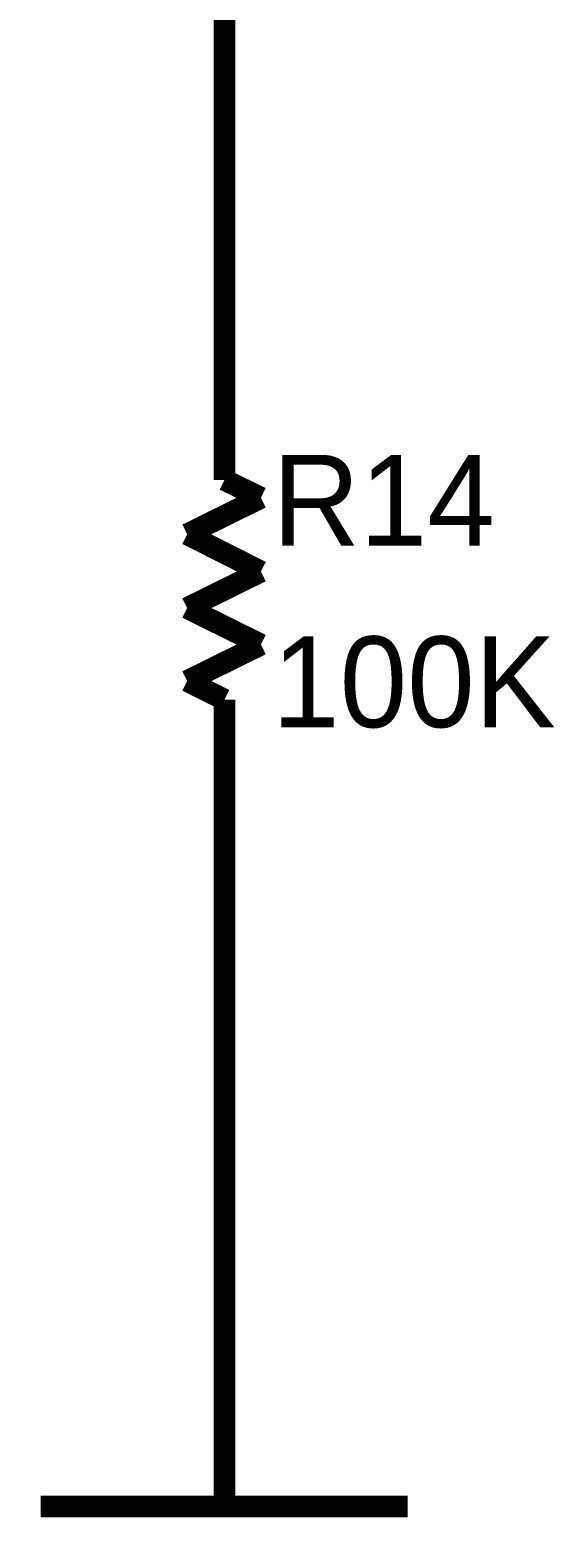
# Model space of a CAD drawing. Header units: inches. Extents: x 0 to 432, y 0 to 280.
# Drawn here: x 246.23 to 253.5, y 129.39 to 149.99 of the extents above; entities that cross this region are included whole.
import ezdxf

# ---------------------------------------------------------------- set-up
doc = ezdxf.new("R2010")
doc.units = ezdxf.units.IN
doc.layers.add('Sheet', color=255, linetype='Continuous')

msp = doc.modelspace()

# ---------------------------------------------------------------- linework, layer by layer
at = {"layer": 'Sheet'}
for points in [[(248.93, 147.314, 0.3, 0.3, 0), (248.93, 167.629, 0.3, 0.3, 0)], [(248.93, 144.776, 0.3, 0.3, 0), (248.93, 147.314, 0.3, 0.3, 0)], [(248.93, 144.776, 0.3, 0.3, 0), (248.93, 143.754, 0.3, 0.3, 0)], [(248.93, 143.754, 0.3, 0.3, 0), (249.435, 143.507, 0.3, 0.3, 0)], [(249.435, 143.507, 0.3, 0.3, 0), (248.413, 143.002, 0.3, 0.3, 0)], [(248.413, 143.002, 0.3, 0.3, 0), (249.435, 142.485, 0.3, 0.3, 0)], [(249.435, 142.485, 0.3, 0.3, 0), (248.413, 141.98, 0.3, 0.3, 0)], [(248.413, 141.98, 0.3, 0.3, 0), (249.435, 141.474, 0.3, 0.3, 0)], [(249.435, 141.474, 0.3, 0.3, 0), (248.413, 140.969, 0.3, 0.3, 0)], [(248.413, 140.969, 0.3, 0.3, 0), (248.93, 140.711, 0.3, 0.3, 0)], [(248.93, 140.711, 0.3, 0.3, 0), (248.93, 139.7, 0.3, 0.3, 0)], [(248.93, 139.7, 0.3, 0.3, 0), (248.93, 137.151, 0.3, 0.3, 0)], [(248.93, 137.151, 0.3, 0.3, 0), (248.93, 132.075, 0.3, 0.3, 0)], [(248.93, 132.075, 0.3, 0.3, 0), (248.93, 129.537, 0.3, 0.3, 0)], [(246.38, 129.537, 0.3, 0.3, 0), (251.468, 129.537, 0.3, 0.3, 0)]]:
    msp.add_lwpolyline(points, format="xyseb", dxfattribs=at)

# ---------------------------------------------------------------- texts
for s, p in [('R14', (249.592, 142.844)), ('100K', (249.592, 140.329))]:
    msp.add_text(s, height=1.2577, dxfattribs=at).set_placement(p)

doc.saveas('drawing.dxf')
